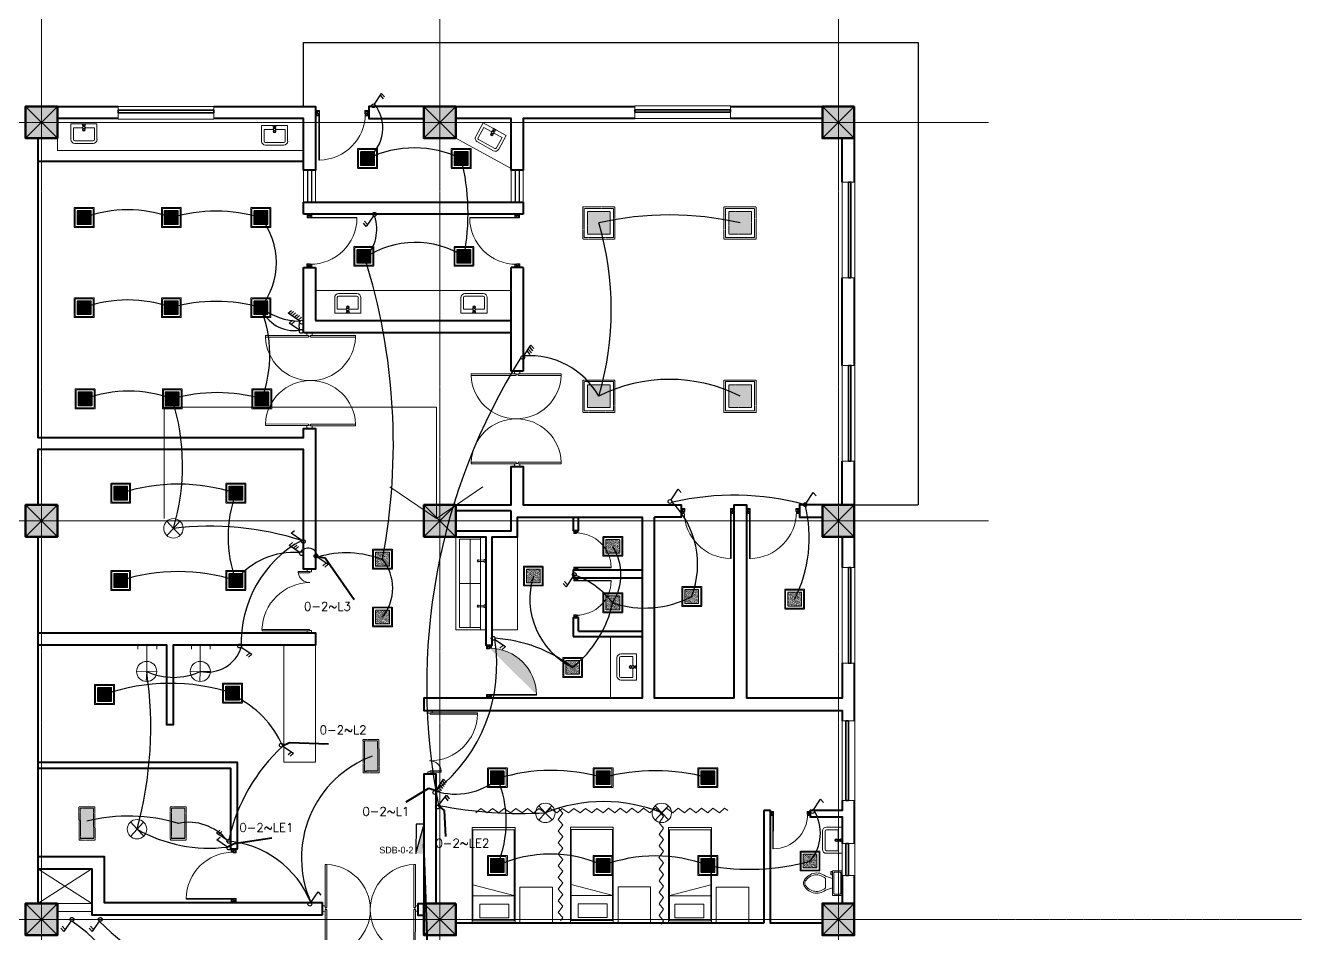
# Model space of a CAD drawing. Header units: millimetres. Extents: x 2399484 to 3337895, y 3598750 to 3969149.
# Drawn here: x 2460340 to 2484358, y 3896859 to 3913948 of the extents above; entities that cross this region are included whole.
import ezdxf

# ---------------------------------------------------------------- set-up
doc = ezdxf.new("R2010")
doc.units = ezdxf.units.MM
doc.header["$MEASUREMENT"] = 0
doc.linetypes.add('CENTER', pattern=[2, 1.25, -0.25, 0.25, -0.25])
doc.linetypes.add('DASHED', pattern=[0.75, 0.5, -0.25])
for name, color, linetype, lineweight in [('0newfurnture', 30, 'Continuous', 15), ('4 DB BOXES', 3, 'Continuous', 25), ('5 DB BOXES', 3, 'Continuous', 25), ('centreline', 52, 'CENTER', 5), ('Column-0.5', 14, 'Continuous', 50), ('conduit Light & fan City', 30, 'Continuous', 5), ('door', 41, 'Continuous', 5), ('Door Opening-0.09', 253, 'Continuous', 9), ('Furniture Hospital-0.09', 44, 'Continuous', 9), ('greenery', 82, 'Continuous', 5), ('Hatch', 9, 'Continuous', 9), ('hidden lines', 205, 'DASHED', 5), ('Sill Level', 140, 'Continuous', 20), ('stairs', 6, 'Continuous', 25), ('Switches', 173, 'Continuous', 15), ('WALL 0.2', 7, 'Continuous', 20), ('wall 0.4', 7, 'Continuous', 40), ('WINDOW', 152, 'Continuous', 30), ('Windows Plan', 152, 'Continuous', 35)]:
    doc.layers.add(name, color=color, linetype=linetype, lineweight=lineweight)
for name, color, linetype in [('1 x 4 recessed', 80, 'CENTER'), ('2 x 11 recessed', 60, 'CENTER'), ('ceilling fan', 3, 'Continuous'), ('emergencylight', 1, 'Continuous'), ('thrtywpanel', 7, 'Continuous'), ('wire powered ups', 3, 'Continuous'), ('Wires', 1, 'Continuous')]:
    doc.layers.add(name, color=color, linetype=linetype)
doc.styles.add('arial.', font='arial.ttf')
doc.styles.add('romans', font='romans.shx')
doc.styles.get("Standard").update_dxf_attribs({"font": 'arial.ttf'})
doc.linetypes.add('ZIGZAG', pattern='A,0.0001,-0.2,[131,ltypeshp.shx,S=0.2,R=0,X=-0.2,Y=0],-0.4,[131,ltypeshp.shx,S=0.2,R=180,X=0.2,Y=0],-0.2', length=0.8001)
doc.dimstyles.get("Standard").update_dxf_attribs({"dimtxt": 500, "dimasz": 100, "dimexe": 100, "dimexo": 200, "dimgap": 0.09, "dimtad": 0, "dimtoh": 1, "dimdec": 0, "dimzin": 0, "dimdsep": 46, "dimtxsty": 'Standard', "dimblk": 'DOT', "dimcen": 0, "dimclrd": 256, "dimclre": 256, "dimclrt": 256, "dimadec": 0, "dimazin": 0, "dimtfac": 1, "dimtdec": 0, "dimtofl": 0, "dimtmove": 0, "dimatfit": 3, "dimfxl": 1, "dimtolj": 1, "dimtzin": 0, "dimlwd": -1, "dimlwe": -1, "dimarcsym": 1})

# ---------------------------------------------------------------- blocks, each defined once
blk = doc.blocks.new("door 3'3")
at = {"layer": 'door'}
for p, q in [((82769.36, -31237.4), (82769.36, -31203.37)), ((82769.84, -31203.37), (82769.36, -31203.37)), ((82769.84, -31237.4), (82769.84, -31203.37))]:
    blk.add_line(p, q, dxfattribs=at)
at = {"layer": 'door', "ltscale": 80}
for points in [[(82769.84, -31239.84), (82767.36, -31239.84), (82767.36, -31239.37), (82766.88, -31239.37), (82766.88, -31236.38), (82767.36, -31236.38), (82767.36, -31235.91), (82769.36, -31235.91), (82769.36, -31237.4), (82769.84, -31237.4)], [(82802.93, -31239.84), (82805.41, -31239.84), (82805.41, -31239.37), (82805.88, -31239.37), (82805.88, -31236.38), (82805.41, -31236.38), (82805.41, -31235.91), (82803.4, -31235.91), (82803.4, -31237.4), (82802.93, -31237.4)]]:
    blk.add_lwpolyline(points, close=True, dxfattribs=at)
blk.add_arc((82769.36, -31237.4), 34.04, 0, 89.20471, dxfattribs=at)
at = {"layer": 'Hatch'}
for centre, radius, start, end in [((82767.7, -31239.85), 2.68, 36.75824, 107.53286), ((82767.27, -31240.34), 1.96, 14.76809, 101.35249), ((82768.07, -31239.12), 3.04, 64.81981, 103.53483), ((82757.2, -31236.2), 10.64, 342.68423, 1.60142), ((82764.36, -31235.92), 4.57, 311.03249, 0.21009), ((82767.3, -31236.13), 3.25, 271.0473, 321.53187), ((82805.07, -31239.85), 2.68, 72.46714, 143.24176), ((82805.47, -31236.13), 3.25, 218.46813, 268.9527), ((82804.7, -31239.12), 3.04, 76.46517, 115.18019), ((82805.49, -31240.34), 1.96, 78.64751, 165.23191), ((82808.41, -31235.92), 4.57, 179.78991, 228.96751), ((82815.57, -31236.2), 10.64, 178.39858, 197.31577)]:
    blk.add_arc(centre, radius, start, end, dxfattribs=at)
blk = doc.blocks.new('BED')
at = {"layer": 'Furniture Hospital-0.09'}
for p, q in [((-2.12, 0.475), (-2.12, -0.475)), ((-2.12, -0.475), (-2.12, 0.475)), ((-0.008, 0.475), (-2.12, 0.475)), ((-2.07, 0.475), (-2.07, -0.475)), ((-0.058, 0.455), (-2.07, 0.455)), ((-0.855, -0.455), (-0.61, 0.475)), ((-0.61, 0.475), (-0.61, -0.455)), ((-0.425, 0.336), (-0.426, -0.303)), ((-0.425, 0.336), (-0.121, 0.336)), ((-0.121, -0.303), (-0.121, 0.336)), ((-0.058, -0.475), (-0.058, 0.475)), ((-0.008, -0.475), (-0.008, 0.475)), ((-2.12, -0.475), (-0.008, -0.475)), ((-2.07, -0.455), (-0.058, -0.455)), ((-0.426, -0.303), (-0.121, -0.303))]:
    blk.add_line(p, q, dxfattribs=at)
blk = doc.blocks.new('MAIN DOOR')
at = {"layer": 'door', "ltscale": 1000}
for points in [[(2313.47, 188.53), (2347.4, 188.53), (2347.4, 187.28), (2313.47, 187.28)], [(2381.32, 188.53), (2348.88, 188.53), (2348.88, 187.28), (2381.32, 187.28)]]:
    blk.add_lwpolyline(points, close=True, dxfattribs=at)
for points in [[(2346.08, 190.6), (2346.08, 188.53)], [(2348.88, 188.12), (2347.4, 188.12), (2347.4, 188.53), (2346.08, 188.53), (2346.08, 190.6), (2350.2, 190.6)], [(2347.4, 188.12), (2348.88, 188.12), (2348.88, 188.53), (2350.2, 188.53), (2350.2, 190.6), (2346.08, 190.6)], [(2350.2, 190.6), (2350.2, 188.53)], [(2313.41, 120.66), (2347.33, 120.66), (2347.33, 121.91), (2313.41, 121.91), (2313.41, 120.66)], [(2348.82, 121.07), (2347.33, 121.07), (2347.33, 120.66), (2346.01, 120.66), (2346.01, 118.6), (2350.14, 118.6)], [(2347.33, 121.07), (2348.82, 121.07), (2348.82, 120.66), (2350.14, 120.66), (2350.14, 118.6), (2346.01, 118.6)], [(2346.01, 118.6), (2346.01, 120.66)], [(2381.26, 120.66), (2348.82, 120.66), (2348.82, 121.91), (2381.26, 121.91), (2381.26, 120.66)], [(2350.14, 118.6), (2350.14, 120.66)]]:
    blk.add_lwpolyline(points, dxfattribs=at)
at = {"layer": 'Door Opening-0.09', "ltscale": 1000}
for centre, radius, start, end in [((2347.4, 188.53), 33.94, 182.11678, 357.88255), ((2347.33, 120.66), 33.95, 2.11669, 177.88264)]:
    blk.add_arc(centre, radius, start, end, dxfattribs=at)
at = {"layer": 'WINDOW', "ltscale": 5}
blk.add_line((2350.14, 190.6), (2350.14, 190.6), dxfattribs=at)
blk = doc.blocks.new("door 5'")
at = {"layer": 'door', "ltscale": 1000}
for points in [[(2177525, 4317078), (2177525, 4317062), (2177516, 4317062), (2177516, 4317020), (2177473, 4317020), (2177474, 4317105)], [(2177525, 4317062), (2177525, 4317105), (2177474, 4317105), (2177473, 4317020)], [(2177473, 4317020), (2177516, 4317020)], [(2177474, 4317105), (2177516, 4317105)], [(2178697, 4316120), (2178697, 4317060), (2178671, 4317060), (2178671, 4316120), (2178697, 4316120)], [(2178689, 4317076), (2178689, 4317060), (2178697, 4317060), (2178697, 4317018), (2178740, 4317018), (2178740, 4317104)], [(2178689, 4317060), (2178689, 4317104), (2178740, 4317104), (2178740, 4317018)], [(2178740, 4317018), (2178697, 4317018)]]:
    blk.add_lwpolyline(points, dxfattribs=at)
blk.add_lwpolyline([(2177516, 4316839), (2177516, 4317062), (2177543, 4317062), (2177543, 4316839)], close=True, dxfattribs=at)
at = {"layer": 'Door Opening-0.09', "ltscale": 1000}
for centre, radius, start, end in [((2177516, 4317062), 224, 276.6944, 2.344), ((2178697, 4317076), 957, 180.3416, 268.4244)]:
    blk.add_arc(centre, radius, start, end, dxfattribs=at)
at = {"layer": 'WINDOW', "ltscale": 5}
blk.add_line((2177474, 4317104), (2177474, 4317104), dxfattribs=at)
blk = doc.blocks.new('scrub sink')
at = {"layer": 'Furniture Hospital-0.09'}
for p, q in [((0, -611), (0, 0)), ((0, 0), (1900, 0)), ((0, -611), (0, 0)), ((1900, -611), (1900, 0)), ((1900, 0), (1900, -611)), ((0, -110), (1900, -110)), ((50, -536), (50, -110)), ((950, -536), (950, -110)), ((1850, -536), (1850, -110)), ((1850, -536), (1850, -110)), ((50, -320), (1850, -320)), ((1900, -611), (0, -611)), ((1850, -536), (50, -536))]:
    blk.add_line(p, q, dxfattribs=at)
for points in [[(452, 0), (527, 0), (527, -5), (452, -5)], [(464, -5), (514, -5), (514, -30), (464, -30)], [(1376, 0), (1451, 0), (1451, -5), (1376, -5)], [(1389, -5), (1439, -5), (1439, -30), (1389, -30)]]:
    blk.add_lwpolyline(points, close=True, dxfattribs=at)
for points in [[(473, -30), (477, -158, 0.199366), (502, -158), (506, -30)], [(1397, -30), (1401, -158, 0.199366), (1426, -158), (1430, -30)]]:
    blk.add_lwpolyline(points, format="xyb", dxfattribs=at)
for centre, radius, start, end in [((489, -153), 20, 130.9481, 49.0519), ((489, -153), 15, 149.1321, 30.8679), ((1414, -153), 20, 130.9481, 49.0519), ((1414, -153), 15, 149.1321, 30.8679)]:
    blk.add_arc(centre, radius, start, end, dxfattribs=at)
blk = doc.blocks.new('d1')
at = {"layer": 'door'}
for p, q in [((2442.75, 10745.72), (2408.32, 10745.72)), ((2442.75, 10746.15), (2408.33, 10746.15)), ((2408.33, 10746.15), (2408.33, 10745.72))]:
    blk.add_line(p, q, dxfattribs=at)
at = {"layer": 'door', "ltscale": 80}
for points in [[(2445, 10779.7), (2445, 10781.99), (2444.56, 10781.99), (2444.56, 10782.43), (2441.8, 10782.43), (2441.8, 10781.99), (2441.36, 10781.99), (2441.36, 10780.14), (2442.75, 10780.14), (2442.75, 10779.7)], [(2445, 10746.15), (2445, 10743.87), (2444.56, 10743.87), (2444.56, 10743.43), (2441.8, 10743.43), (2441.8, 10743.87), (2441.36, 10743.87), (2441.36, 10745.72), (2442.75, 10745.72), (2442.75, 10746.15)]]:
    blk.add_lwpolyline(points, close=True, dxfattribs=at)
at = {"layer": 'Door Opening-0.09', "ltscale": 80}
blk.add_arc((2442.75, 10745.72), 34.42, 90, 179.27403, dxfattribs=at)
at = {"layer": 'hidden lines'}
for centre, radius, start, end in [((2441.64, 10791.37), 9.82, 268.39858, 287.31577), ((2441.38, 10784.76), 4.22, 269.78991, 318.96751), ((2444.33, 10781.34), 2.81, 166.46517, 205.18019), ((2445.01, 10781.68), 2.48, 162.46714, 233.24176), ((2441.57, 10782.05), 3, 308.46813, 358.9527), ((2445.46, 10782.07), 1.81, 168.64751, 255.23191), ((2441.64, 10734.49), 9.82, 72.68423, 91.60142), ((2441.38, 10741.1), 4.22, 41.03249, 90.21009), ((2444.33, 10744.52), 2.81, 154.81981, 193.53483), ((2445.01, 10744.18), 2.48, 126.75824, 197.53286), ((2441.57, 10743.81), 3, 1.0473, 51.53187), ((2445.46, 10743.79), 1.81, 104.76809, 191.35249)]:
    blk.add_arc(centre, radius, start, end, dxfattribs=at)
blk = doc.blocks.new('Toilet - top')
at = {"layer": 'Furniture Hospital-0.09'}
for p, q in [((-10, -8.5), (-8, -8.5)), ((-10, -9.5), (-10, -8.5)), ((-7, -9.5), (-10, -9.5)), ((-8, -8.5), (-8, -8)), ((-7, -8), (-7, -9.5)), ((-4, -8), (-6, -14)), ((4, -8), (6, -14)), ((9.5, -6), (9.5, -2)), ((4, -14), (-4, -14))]:
    blk.add_line(p, q, dxfattribs=at)
blk.add_lwpolyline([(10.5, -8), (10.5, 0), (-10.5, 0), (-10.5, -8)], close=True, dxfattribs=at)
for points in [[(-9.5, -2), (-9.5, -6)], [(8.5, -1), (-8.5, -1)], [(-8.5, -7), (8.5, -7)]]:
    blk.add_lwpolyline(points, dxfattribs=at)
for centre, radius, start, end in [((-8.6, -1.9), 0.884, 81.8699, 188.1301), ((-8.6, -6.1), 0.884, 171.8699, 278.1301), ((8.6, -1.9), 0.884, 351.8699, 98.1301), ((8.6, -6.1), 0.884, 261.8699, 8.1301), ((3.5, -21.6), 12.2, 141.4691, 247.9714), ((4.2, -21.8), 11.3, 136.3677, 238.9468), ((-3.5, -21.6), 12.2, 292.0284, 38.5307), ((-4.2, -21.8), 11.3, 301.053, 43.6321), ((0, -27.9), 4, 245.7318, 294.2682), ((0, -29), 4, 254.8605, 285.1395)]:
    blk.add_arc(centre, radius, start, end, dxfattribs=at)
blk = doc.blocks.new('TAP')
at = {"layer": 'Furniture Hospital-0.09', "linetype": 'Continuous'}
for p, q in [((0, 38), (0, -38)), ((5, 38), (0, 38)), ((5, 38), (5, -38)), ((30, 25), (5, 25)), ((30, 0), (5, 0)), ((30, 25), (30, -25)), ((56, 16), (30, 16)), ((51, 7), (48, 8)), ((59, 19), (57, 22)), ((73, 24), (73, 27)), ((88, 20), (89, 22)), ((97, 15), (125, 12)), ((97, 8), (100, 9)), ((5, -38), (0, -38)), ((30, -25), (5, -25)), ((56, -16), (30, -16)), ((51, -8), (48, -9)), ((60, -20), (58, -22)), ((74, -24), (74, -27)), ((88, -19), (90, -22)), ((97, -7), (100, -8)), ((97, -15), (125, -12))]:
    blk.add_line(p, q, dxfattribs=at)
for radius in [21.2, 19.7]:
    blk.add_circle((74, 0), radius, dxfattribs=at)
for centre, radius, start, end in [((74, 0), 27.2, 163.0512, 199.0512), ((74, 0), 24.2, 127.0512, 163.0512), ((74, 0), 27.2, 91.0512, 127.0512), ((74, 0), 24.2, 55.0512, 91.0512), ((74, 0), 27.2, 19.0512, 55.0512), ((74, 0), 24.2, 343.0512, 19.0512), ((95, 0), 32.6, 337.45, 22.55), ((74, 0), 24.2, 199.0512, 235.0512), ((74, 0), 27.2, 235.0512, 271.0512), ((74, 0), 24.2, 271.0512, 307.0512), ((74, 0), 27.2, 307.0512, 343.0512)]:
    blk.add_arc(centre, radius, start, end, dxfattribs=at)
blk = doc.blocks.new('A$C2C054FB4')
at = {"layer": 'Furniture Hospital-0.09'}
for p, q in [((-300, 256), (0, 256)), ((0, 256), (0, -244)), ((-375, -169), (-375, 181)), ((-325, -169), (-325, 181)), ((-300, 206), (-75, 206)), ((-75, 206), (-75, 30)), ((-75, -194), (-300, -194)), ((0, -244), (-300, -244)), ((-75, -18), (-75, -194))]:
    blk.add_line(p, q, dxfattribs=at)
at = {"layer": 'Furniture Hospital-0.09', "ltscale": 30}
blk.add_circle((-115, 6), 26, dxfattribs=at)
at = {"layer": 'Furniture Hospital-0.09'}
for centre, radius, start, end in [((-300, 181), 75, 90, 180), ((-300, 181), 25, 90, 180), ((-300, -169), 75, 180, 270), ((-300, -169), 25, 180, 270)]:
    blk.add_arc(centre, radius, start, end, dxfattribs=at)
at = {"layer": 'Furniture Hospital-0.09', "rotation": 180}
blk.add_blockref('TAP', (0, 6), dxfattribs=at)
blk = doc.blocks.new('2ft column')
at = {"layer": 'Hatch', "ltscale": 5}
h = blk.add_hatch(color=256, dxfattribs=at)
h.dxf.hatch_style = 1
h.paths.add_polyline_path([(2207385, 4176559), (2207985, 4176559), (2207985, 4175959), (2207385, 4175959)])
at = {"layer": 'Column-0.5', "ltscale": 5}
blk.add_lwpolyline([(2207385, 4176559), (2207985, 4176559), (2207985, 4175959), (2207385, 4175959)], close=True, dxfattribs=at)
at = {"layer": 'Defpoints', "ltscale": 5}
for points in [[(2207985, 4176559), (2207385, 4175959)], [(2207985, 4175959), (2207385, 4176559)]]:
    blk.add_lwpolyline(points, dxfattribs=at)
blk = doc.blocks.new('main grid')
at = {"layer": 'centreline', "ltscale": 5}
for p, q in [((2542161, 4018930), (2542161, 3976624)), ((2549661, 4018930), (2549661, 3976624)), ((2557161, 4018930), (2557161, 3976624)), ((2559988, 4011172), (2515645, 4011172)), ((2559988, 4003672), (2515645, 4003672)), ((2559388, 3996172), (2515045, 3996172)), ((2559988, 3996172), (2515645, 3996172))]:
    blk.add_line(p, q, dxfattribs=at)
at = {"layer": 'Hatch', "xscale": -1}
for p in [(4749846, -165087), (4757346, -165087), (4764846, -165087), (4749846, -172587), (4757346, -172587), (4764846, -172587), (4749846, -180087), (4757346, -180087), (4764846, -180087)]:
    blk.add_blockref('2ft column', p, dxfattribs=at)
blk = doc.blocks.new('bazin')
at = {"layer": '0newfurnture', "ltscale": 5}
for p, q in [((2434577, 4011590), (2435069, 4011590)), ((2434577, 4011295), (2434577, 4011590)), ((2434626, 4011295), (2434626, 4011516)), ((2434626, 4011516), (2434799, 4011516)), ((2434847, 4011516), (2435020, 4011516)), ((2435020, 4011516), (2435020, 4011295)), ((2435069, 4011590), (2435069, 4011295)), ((2434996, 4011270), (2434651, 4011270)), ((2434996, 4011221), (2434651, 4011221))]:
    blk.add_line(p, q, dxfattribs=at)
blk.add_circle((2434823, 4011477), 25.6, dxfattribs=at)
for centre, radius, start, end in [((2434651, 4011295), 73.8, 180, 270), ((2434651, 4011295), 24.6, 180, 270), ((2434996, 4011295), 73.8, 270, 0), ((2434996, 4011295), 24.6, 270, 0)]:
    blk.add_arc(centre, radius, start, end, dxfattribs=at)
at = {"layer": '0newfurnture', "ltscale": 5, "xscale": 0.9842520018725999, "yscale": 0.9842520018725999, "zscale": 0.9842520018725999, "rotation": 270}
blk.add_blockref('TAP', (2434823, 4011590), dxfattribs=at)
blk = doc.blocks.new('v18')
at = {"layer": 'Sill Level'}
blk.add_lwpolyline([(2462914, 3850453), (2464714, 3850453), (2464714, 3850693), (2462914, 3850693)], close=True, dxfattribs=at)
at = {"layer": 'Windows Plan'}
blk.add_lwpolyline([(2464714, 3850573), (2462914, 3850573), (2462914, 3850620), (2464714, 3850620)], close=True, dxfattribs=at)
blk = doc.blocks.new('w2')
at = {"layer": 'Sill Level'}
blk.add_lwpolyline([(2444138, 3818930), (2445638, 3818930), (2445638, 3818690), (2444138, 3818690)], close=True, dxfattribs=at)
at = {"layer": 'Windows Plan'}
blk.add_lwpolyline([(2445638, 3818810), (2444138, 3818810), (2444138, 3818762), (2445638, 3818762)], close=True, dxfattribs=at)
blk = doc.blocks.new('v2')
at = {"layer": 'Sill Level'}
blk.add_lwpolyline([(2448277, 3818910), (2448877, 3818910), (2448877, 3818670), (2448277, 3818670)], close=True, dxfattribs=at)
at = {"layer": 'Windows Plan'}
blk.add_lwpolyline([(2448877, 3818790), (2448277, 3818790), (2448277, 3818743), (2448877, 3818743)], close=True, dxfattribs=at)
blk = doc.blocks.new('IP1')
at = {"layer": 'WALL 0.2', "ltscale": 5}
for points in [[(2535111, 3946693), (2535111, 3948793), (2539161, 3948793)], [(2539161, 3948793), (2540236, 3948793), (2540236, 3946693)], [(2539361, 3947293), (2540236, 3946693), (2541111, 3947293)]]:
    blk.add_lwpolyline(points, dxfattribs=at)
blk = doc.blocks.new('1by1 15w')
at = {"layer": '2 x 11 recessed', "lineweight": 0, "true_color": 0xffffff}
h = blk.add_hatch(dxfattribs=at)
h.set_pattern_fill('DOTS', scale=7.6)
h.set_pattern_definition([(0, (-24150.00014, -28906.40267), (0.2375, 0.475), [0, -0.475])])
h.paths.add_polyline_path([(111699, 133932), (111912, 133932), (111912, 133720), (111699, 133720)])
at = {"layer": '2 x 11 recessed', "lineweight": 0}
for points in [[(111654, 133978), (111958, 133978), (111958, 133674), (111654, 133674)], [(111669, 133963), (111942, 133963), (111942, 133689), (111669, 133689)], [(111699, 133932), (111912, 133932), (111912, 133720), (111699, 133720)]]:
    blk.add_lwpolyline(points, close=True, dxfattribs=at)
blk = doc.blocks.new('2 ft panel')
at = {"layer": '1 x 4 recessed', "lineweight": 0}
h = blk.add_hatch(dxfattribs=at)
h.set_pattern_fill('AR-SAND', color=256, scale=6.25)
h.set_pattern_definition([(37.5, (-417982.219, 97562.351), (-0.39370849, 12.04264856), [0, -9.5, 0, -10.625, 0, -10.15625]), (7.5, (-417982.219, 97562.351), (11.0611044, 17.6384129), [0, -5.125, 0, -8.5625, 0, -3.28125]), (327.5, (-417989.906, 97562.351), (19.46338664, 0.03536908), [0, -3.125, 0, -11.25, 0, -14.6875]), (317.5, (-417989.906, 97562.351), (18.7882913, 5.4854723), [0, -1.5625, 0, -7.375, 0, -8.4375])])
h.paths.add_polyline_path([(287, -125), (287, 125), (-288, 125), (-288, -125)])
at = {"layer": '1 x 4 recessed'}
blk.add_line((287, 125), (287, -125), dxfattribs=at)
at = {"layer": '1 x 4 recessed', "lineweight": 0}
for points in [[(316, -150), (-313, -150), (-313, 150), (316, 150)], [(287, -125), (-288, -125), (-288, 125), (287, 125)], [(316, 150), (316, -150)]]:
    blk.add_lwpolyline(points, dxfattribs=at)
blk = doc.blocks.new('1by1 6w')
at = {"layer": '2 x 11 recessed', "lineweight": 0}
h = blk.add_hatch(dxfattribs=at)
h.set_pattern_fill('AR-SAND', color=256, scale=7.6)
h.set_pattern_definition([(37.5, (-507751.777, 116886.896), (-0.47874952, 14.64386064), [0, -11.552, 0, -12.92, 0, -12.35]), (7.5, (-507751.777, 116886.896), (13.45030296, 21.4483101), [0, -6.232, 0, -10.412, 0, -3.99]), (327.5, (-507761.125, 116886.896), (23.66747815, 0.0430088), [0, -3.8, 0, -13.68, 0, -17.86]), (317.5, (-507761.125, 116886.896), (22.8465622, 6.6703343), [0, -1.9, 0, -8.968, 0, -10.26])])
h.paths.add_polyline_path([(-106, 106), (106, 106), (106, -106), (-106, -106)])
for points in [[(-152, 152), (152, 152), (152, -152), (-152, -152)], [(-137, 137), (137, 137), (137, -137), (-137, -137)], [(-106, 106), (106, 106), (106, -106), (-106, -106)]]:
    blk.add_lwpolyline(points, close=True, dxfattribs=at)
blk = doc.blocks.new('36W LED PANEL')
at = {"layer": '2 x 11 recessed', "lineweight": 0, "true_color": 0xffffff, "transparency": 33554664}
h = blk.add_hatch(dxfattribs=at)
h.set_pattern_fill('DOTS', scale=15.2)
h.paths.add_polyline_path([(-213, 213), (213, 213), (213, -213), (-213, -213)])
at = {"layer": '2 x 11 recessed', "lineweight": 0}
for points in [[(-304, 304), (304, 304), (304, -304), (-304, -304)], [(-274, 274), (274, 274), (274, -274), (-274, -274)], [(-213, 213), (213, 213), (213, -213), (-213, -213)]]:
    blk.add_lwpolyline(points, close=True, dxfattribs=at)
blk = doc.blocks.new('6gang switch')
at = {"layer": 'Switches', "lineweight": 30}
for p, q in [((1.74, 2.08), (6.46, 9.17)), ((5.7, 7.92), (7.46, 5.92)), ((6.46, 9.17), (8.21, 7.17)), ((2.44, 3.16), (4.2, 1.16)), ((3.32, 4.29), (5.08, 2.28)), ((4.07, 5.54), (5.83, 3.54)), ((4.95, 6.67), (6.71, 4.66))]:
    blk.add_line(p, q, dxfattribs=at)
blk.add_circle((1.13, 1.13), 1.13, dxfattribs=at)
blk = doc.blocks.new('2 WAY')
at = {"layer": 'Switches', "lineweight": 30}
for p, q in [((1.76, 2.13), (6.02, 8.52)), ((6.02, 8.52), (7.78, 6.51)), ((5.27, 7.27), (7.02, 5.26))]:
    blk.add_line(p, q, dxfattribs=at)
blk.add_circle((1.13, 1.13), 1.13, dxfattribs=at)
blk = doc.blocks.new('4 WAY')
at = {"layer": 'Switches', "lineweight": 30}
for p, q in [((1.76, 2.13), (6.02, 8.52)), ((6.02, 8.52), (7.78, 6.51)), ((3.64, 4.89), (5.39, 2.88)), ((4.51, 6.01), (6.27, 4.01)), ((5.27, 7.27), (7.02, 5.26))]:
    blk.add_line(p, q, dxfattribs=at)
blk.add_circle((1.13, 1.13), 1.13, dxfattribs=at)
blk = doc.blocks.new('1 WAY')
at = {"layer": 'Switches', "lineweight": 30}
for p, q in [((1.76, 2.13), (6.02, 8.52)), ((6.02, 8.52), (7.78, 6.51))]:
    blk.add_line(p, q, dxfattribs=at)
blk.add_circle((1.13, 1.13), 1.13, dxfattribs=at)
blk = doc.blocks.new('emergency')
at = {"layer": 'conduit Light & fan City'}
for p, q in [((0, 0), (-124, -135)), ((-122, 136), (0, 0)), ((124, 135), (0, 0)), ((0, 0), (129, -129))]:
    blk.add_line(p, q, dxfattribs=at)
blk.add_circle((0, 0), 183, dxfattribs=at)
blk = doc.blocks.new('wallemergency')
at = {"layer": 'conduit Light & fan City'}
for p, q in [((129, -130), (129, -607)), ((-53, -606), (-53, -537)), ((-53, -606), (289, -607)), ((289, -607), (289, -537))]:
    blk.add_line(p, q, dxfattribs=at)
at = {"layer": 'conduit Light & fan City', "rotation": 314.9259662042996}
blk.add_blockref('emergency', (129, -130), dxfattribs=at)
blk = doc.blocks.new('FDB')
at = {"layer": '4 DB BOXES'}
blk.add_hatch(color=256, dxfattribs=at).paths.add_polyline_path([(-65075.48, -197982.42), (-65075.48, -197977), (-65095.76, -197982.42)])
for p, q in [((-65095.76, -197982.42), (-65095.76, -197977)), ((-65095.76, -197977), (-65075.48, -197977)), ((-65075.48, -197977), (-65095.76, -197982.42)), ((-65075.48, -197982.42), (-65095.76, -197982.42))]:
    blk.add_line(p, q, dxfattribs=at)
blk = doc.blocks.new('_Dot')
at = {"color": 0, "linetype": 'ByBlock', "lineweight": -2}
blk.add_line((-0.5, 0), (-1, 0), dxfattribs=at)
at = {"color": 0, "linetype": 'ByBlock', "lineweight": -3, "const_width": 0.5}
blk.add_lwpolyline([(-0.25, 0, 1), (0.25, 0, 1)], format="xyb", close=True, dxfattribs=at)

msp = doc.modelspace()

# ---------------------------------------------------------------- hatches: boundary and pattern name
at = {"layer": 'greenery', "ltscale": 5}
h = msp.add_hatch(color=256, dxfattribs=at)
h.dxf.hatch_style = 1
h.paths.add_polyline_path([(2469017.4, 3902215.3), (2469017.3, 3902274), (2469028.5, 3902274), (2469028.5, 3902285.2), (2469099.3, 3902285.2), (2469099.3, 3902274.1), (2469110.5, 3902274.1), (2469110.5, 3902226.5), (2469075.1, 3902226.5), (2469075.1, 3902215.3)])
edge = h.paths.add_edge_path(flags=16)
edge.add_arc((2469103.3, 3902514.5), 251.9, 252.71757, 271.63475)
edge = h.paths.add_edge_path(flags=16)
edge.add_arc((2469110, 3902345.1), 108.1, 221.06583, 270.24342)
edge = h.paths.add_edge_path()
edge.add_arc((2469105.3, 3902275.5), 76.8, 181.08064, 231.56521)
edge = h.paths.add_edge_path(flags=16)
edge.add_arc((2469005.6, 3902276), 46.3, 284.80143, 371.38583)
edge = h.paths.add_edge_path()
edge.add_arc((2469017.1, 3902266), 63.5, 306.79158, 377.5662)
edge = h.paths.add_edge_path(flags=16)
edge.add_arc((2469034.5, 3902257.2), 72, 334.85314, 373.56817)
h.paths.add_polyline_path([(2469017.9, 3901355.1), (2469017.9, 3901296.4), (2469029.1, 3901296.4), (2469029.1, 3901285.2), (2469099.9, 3901285.2), (2469099.9, 3901296.4), (2469111.1, 3901296.4), (2469111.1, 3901344), (2469075.6, 3901343.9), (2469075.6, 3901355.1)])
edge = h.paths.add_edge_path(flags=17)
edge.add_arc((2469104.2, 3901056), 251.9, 88.43192, 107.3491)
edge = h.paths.add_edge_path(flags=16)
edge.add_arc((2469110.7, 3901225.5), 108.1, 89.82325, 139.00084)
edge = h.paths.add_edge_path()
edge.add_arc((2469105.9, 3901295), 76.8, 128.50146, 178.98603)
edge = h.paths.add_edge_path(flags=16)
edge.add_arc((2469006.2, 3901294.4), 46.3, 348.68084, 435.26524)
edge = h.paths.add_edge_path()
edge.add_arc((2469017.7, 3901304.4), 63.5, 342.50047, 413.27509)
edge = h.paths.add_edge_path(flags=17)
edge.add_arc((2469035, 3901313.2), 72, 346.4985, 385.21353)
edge = h.paths.add_edge_path()
edge.add_line((2469075.6, 3901355.1), (2469958.2, 3901355.6))
edge = h.paths.add_edge_path()
edge.add_line((2469075.6, 3901343.9), (2469958.2, 3901344.5))
edge = h.paths.add_edge_path()
edge.add_line((2469958.2, 3901355.6), (2469958.2, 3901344.5))
edge = h.paths.add_edge_path()
edge.add_arc((2469075.6, 3901343.9), 882.6, 0.75931, 90.03334)

# ---------------------------------------------------------------- linework, layer by layer
at = {"layer": '0newfurnture', "ltscale": 5}
msp.add_line((2468440.3, 3911825.2), (2469480.3, 3911258.2), dxfattribs=at)
msp.add_lwpolyline([(2463882.3, 3912195.2), (2465570.3, 3912195.2), (2465570.3, 3911595.2), (2460940.3, 3911595.2), (2460940.3, 3912195.2), (2462082.3, 3912195.2)], dxfattribs=at)
msp.add_lwpolyline([(2465800.3, 3908395.2), (2469480.3, 3908395.2), (2469480.3, 3908959.4), (2465800.3, 3908959.4)], close=True, dxfattribs=at)
at = {"layer": 'centreline', "ltscale": 5}
for p, q in [((2468140.3, 3919883.3), (2468140.3, 3871943.3)), ((2475640.3, 3919883.3), (2475640.3, 3911825.2)), ((2484358.3, 3897125.2), (2441838.8, 3897125.2))]:
    msp.add_line(p, q, dxfattribs=at)
at = {"layer": 'Furniture Hospital-0.09', "ltscale": 30}
msp.add_lwpolyline([(2468440.3, 3904325.2), (2468916.7, 3904325.2)], dxfattribs=at)
for points in [[(2469123.9, 3902571.8), (2469600.3, 3902571.8), (2469600.3, 3904325.2), (2469123.9, 3904325.2)], [(2471350.3, 3902451.8), (2471950.3, 3902451.8), (2471950.3, 3901285.2), (2471350.3, 3901285.2)], [(2465800.3, 3902285.2), (2465200.3, 3902285.2), (2465200.3, 3900085.2), (2465800.3, 3900085.2)]]:
    msp.add_lwpolyline(points, close=True, dxfattribs=at)
at = {"layer": 'Furniture Hospital-0.09'}
for points in [[(2470256.9, 3897055.2), (2469643.5, 3897055.2), (2469643.5, 3897728.5), (2470256.9, 3897728.5)], [(2472106.9, 3897062.3), (2471493.5, 3897062.3), (2471493.5, 3897735.7), (2472106.9, 3897735.7)], [(2473956.9, 3897055.2), (2473343.5, 3897055.2), (2473343.5, 3897728.5), (2473956.9, 3897728.5)]]:
    msp.add_lwpolyline(points, close=True, dxfattribs=at)
at = {"layer": 'Hatch', "ltscale": 5}
for points in [[(2461590.3, 3898075.2), (2460570.3, 3897425.2)], [(2460570.3, 3898075.2), (2461590.3, 3897425.2)]]:
    msp.add_lwpolyline(points, dxfattribs=at)
at = {"layer": 'stairs', "ltscale": 5}
msp.add_line((2475940.3, 3904925.2), (2477140.3, 3904925.2), dxfattribs=at)
msp.add_lwpolyline([(2465570.9, 3912425.2), (2465570.9, 3913625.2), (2477140.3, 3913625.2), (2477140.3, 3904925.2)], dxfattribs=at)
at = {"layer": 'WALL 0.2', "ltscale": 5}
for points in [[(2465570.3, 3911225.2), (2465570.3, 3910625.2)], [(2465800.3, 3911225.2), (2465800.3, 3910625.2)], [(2469480.3, 3911225.2), (2469480.3, 3910625.2)], [(2469710.3, 3911225.2), (2469710.3, 3910625.2)], [(2460940.3, 3897425.2), (2461590.3, 3897425.2)], [(2460940.3, 3897275.2), (2461590.3, 3897275.2)]]:
    msp.add_lwpolyline(points, dxfattribs=at)
at = {"layer": 'wall 0.4', "ltscale": 5}
for p, q in [((2460570.3, 3911397.5), (2465570.3, 3911397.5)), ((2465570.3, 3910395.2), (2465570.3, 3910625.2)), ((2465570.3, 3910625.2), (2469710.3, 3910625.2)), ((2469710.3, 3910625.2), (2469710.3, 3910395.2)), ((2469710.3, 3910395.2), (2465570.3, 3910395.2)), ((2465570.3, 3908165.2), (2465570.3, 3909395.2)), ((2465570.3, 3909395.2), (2465800.3, 3909395.2)), ((2465800.3, 3909395.2), (2465800.3, 3908395.2)), ((2469480.3, 3908395.2), (2469480.3, 3909395.2)), ((2469710.3, 3909395.2), (2469480.3, 3909395.2)), ((2469710.3, 3909395.2), (2469710.3, 3907445.2)), ((2465800.3, 3908395.2), (2469480.3, 3908395.2)), ((2469480.3, 3907445.2), (2469480.3, 3908395.2)), ((2469480.3, 3908165.2), (2465570.3, 3908165.2)), ((2469710.3, 3907445.2), (2469480.3, 3907445.2)), ((2470650.3, 3902451.8), (2471950.3, 3902451.8)), ((2470750.3, 3902551.8), (2471950.3, 3902551.8)), ((2474240.3, 3899175.2), (2474240.3, 3897055.2)), ((2462538.4, 3897442.9), (2464202.6, 3897442.9)), ((2465930.4, 3897212.9), (2465930.4, 3897442.9))]:
    msp.add_line(p, q, dxfattribs=at)
for points in [[(2460940.3, 3912425.2), (2462082.3, 3912425.2)], [(2463882.3, 3912425.2), (2465800.3, 3912425.2), (2465800.3, 3911225.2), (2465570.3, 3911225.2), (2465570.3, 3912195.2), (2463882.3, 3912195.2)], [(2467840.3, 3912425.2), (2466800.3, 3912425.2), (2466800.3, 3912195.2), (2467840.3, 3912195.2)], [(2468440.3, 3912425.2), (2471810.3, 3912425.2)], [(2473610.3, 3912425.2), (2475340.3, 3912425.2)], [(2462082.3, 3912195.2), (2460940.3, 3912195.2)], [(2471810.3, 3912195.2), (2469710.3, 3912195.2), (2469710.3, 3911225.2), (2469480.3, 3911225.2), (2469480.3, 3912195.2), (2468440.3, 3912195.2)], [(2475340.3, 3912195.2), (2473610.3, 3912195.2)], [(2460570.3, 3911825.2), (2460570.3, 3906195.2), (2465570.3, 3906195.2), (2465570.3, 3906365.2), (2465800.3, 3906365.2), (2465800.3, 3903715.2), (2465570.3, 3903715.2), (2465570.3, 3905965.2), (2460570.3, 3905965.2), (2460570.3, 3904925.2)], [(2475710.3, 3911000.2), (2475710.3, 3911825.2)], [(2475940.3, 3911825.2), (2475940.3, 3911000.2)], [(2475710.3, 3907550.2), (2475710.3, 3909200.2)], [(2475940.3, 3909200.2), (2475940.3, 3907550.2)], [(2468440.3, 3904925.2), (2469480.3, 3904925.2), (2469480.3, 3905645.2), (2469710.3, 3905645.2), (2469710.3, 3904925.2), (2472680.3, 3904924.6), (2472680.3, 3904694.6), (2472180.3, 3904694.7)], [(2475710.3, 3904925.2), (2475710.3, 3905750.2)], [(2475940.3, 3905750.2), (2475940.3, 3904925.2)], [(2473680.3, 3901285.2), (2473680.3, 3904925.2), (2473910.3, 3904925.2), (2473910.3, 3901285.2)], [(2475340.3, 3904925.2), (2474910.3, 3904925.2), (2474910.3, 3904695.2), (2475340.3, 3904695.2)], [(2468440.3, 3904325.2), (2469003.9, 3904325.2), (2469003.9, 3902285.2), (2469123.9, 3902285.2), (2469123.9, 3904325.2), (2469600.3, 3904325.2), (2469600.3, 3904695.2), (2471950.3, 3904694.7), (2471950.3, 3901285.2), (2467840.3, 3901285.2), (2467840.3, 3901055.2), (2475710.3, 3901055.2), (2475710.3, 3900860.5)], [(2470650.3, 3904694.7), (2470650.3, 3904444.9), (2470750.3, 3904444.9), (2470750.3, 3904694.9)], [(2473680.3, 3901285.2), (2472180.3, 3901285.2), (2472180.3, 3904694.7)], [(2460570.3, 3904325.2), (2460570.3, 3897425.2)], [(2475710.3, 3904325.2), (2475710.3, 3903746.1)], [(2475940.3, 3904325.2), (2475940.3, 3903746.1)], [(2471950.3, 3903694.9), (2470650.3, 3903694.9), (2470650.3, 3903551.8), (2471950.3, 3903551.8)], [(2470750.3, 3902551.8), (2470750.3, 3902801.8), (2470650.3, 3902801.8), (2470650.3, 3902451.8)], [(2460570.3, 3902515.2), (2465800.3, 3902515.2), (2465800.3, 3902285.2), (2463122.6, 3902285.2), (2463122.6, 3900785.2), (2463002.6, 3900785.2), (2463002.6, 3902285.2), (2460570.3, 3902285.2)], [(2475710.3, 3901946.1), (2475710.3, 3901285.2), (2473910.3, 3901285.2)], [(2475940.3, 3901946.1), (2475940.3, 3900860.5)], [(2460570.3, 3900085.2), (2464322.6, 3900085.2), (2464322.6, 3898446.7), (2464202.6, 3898446.7)], [(2464202.6, 3898446.7), (2464202.6, 3899965.2), (2460570.3, 3899965.2)], [(2468070.3, 3897425.2), (2468070.3, 3899855.2), (2467840.3, 3899855.2), (2467840.3, 3897425.2)], [(2475710.3, 3899360.5), (2475710.3, 3899175.2), (2475110.3, 3899175.2), (2475110.3, 3899055.2), (2475710.3, 3899055.2), (2475710.3, 3898552.7)], [(2475940.3, 3899360.5), (2475940.3, 3898552.7)], [(2474360.3, 3899175.2), (2474240.3, 3899175.2)], [(2475340.3, 3897055.2), (2474360.3, 3897055.2), (2474360.3, 3899175.2)], [(2473240.3, 3892425.2), (2467900.1, 3892263.4), (2467900.1, 3896825.2), (2467840.3, 3898546.5)], [(2460570.3, 3898305.2), (2461820.3, 3898305.2), (2461820.3, 3897442.9), (2465930.4, 3897442.9)], [(2460570.3, 3898075.2), (2461590.3, 3898075.2), (2461590.3, 3897212.9), (2465930.4, 3897212.9)], [(2475710.3, 3897952.7), (2475710.3, 3897425.2)], [(2475940.3, 3897952.7), (2475940.3, 3897425.2)], [(2467840.3, 3897195.2), (2467730.3, 3897195.2), (2467730.3, 3897425.2), (2467840.3, 3897425.2)], [(2474240.3, 3897055.2), (2468440.3, 3897055.2)]]:
    msp.add_lwpolyline(points, dxfattribs=at)
msp.add_lwpolyline([(2469480.3, 3904815.2), (2468440.3, 3904815.2), (2468440.3, 3904435.2), (2469480.3, 3904435.2)], close=True, dxfattribs=at)
at = {"layer": 'WINDOW', "ltscale": 5}
for points in [[(2465645.3, 3911225.2), (2465645.3, 3910625.2)], [(2465725.3, 3911225.2), (2465725.3, 3910625.2)], [(2469555.3, 3911225.2), (2469555.3, 3910625.2)], [(2469635.3, 3911225.2), (2469635.3, 3910625.2)]]:
    msp.add_lwpolyline(points, dxfattribs=at)
at = {"layer": 'WINDOW', "linetype": 'ZIGZAG', "lineweight": 20, "ltscale": 0.5}
for points in [[(2468814.1, 3899128.8), (2468912.7, 3899211.7), (2469032.5, 3899128.8), (2469131.1, 3899211.7), (2469250.9, 3899128.8), (2469349.5, 3899211.7), (2469469.3, 3899128.8), (2469567.9, 3899211.7), (2469687.7, 3899128.8), (2469788.8, 3899213.9), (2469903.6, 3899126.7), (2470004.6, 3899211.7), (2470124.4, 3899128.8), (2470223, 3899211.7), (2470342.8, 3899128.8), (2470441.4, 3899211.7), (2470561.2, 3899128.8), (2470659.8, 3899211.7), (2470779.6, 3899128.8), (2470878.2, 3899211.7), (2470998, 3899128.8), (2471096.6, 3899211.7), (2471213.7, 3899130.6), (2471315.2, 3899216.1), (2471435, 3899133.1), (2471533.6, 3899216.1), (2471653.4, 3899133.1), (2471752, 3899216.1), (2471871.8, 3899133.1), (2471970.4, 3899216.1), (2472090.2, 3899133.1), (2472191.3, 3899218.2), (2472306.2, 3899131.1), (2472407.2, 3899216.1), (2472527, 3899133.1), (2472625.5, 3899216.1), (2472745.3, 3899133.1), (2472843.9, 3899216.1), (2472963.7, 3899133.1), (2473062.3, 3899216.1), (2473182.1, 3899133.1), (2473280.7, 3899216.1), (2473400.5, 3899133.1), (2473499.1, 3899216.1), (2473560.6, 3899173.5)], [(2470369.1, 3899221.8), (2470452.1, 3899123.2), (2470369.1, 3899003.4), (2470452.1, 3898904.8), (2470369.1, 3898785), (2470452.1, 3898686.5), (2470369.1, 3898566.7), (2470452.1, 3898468.1), (2470409.5, 3898406.6)], [(2472266, 3899161.4), (2472349, 3899062.9), (2472266, 3898943), (2472349, 3898844.5), (2472266, 3898724.7), (2472349, 3898626.1), (2472266, 3898506.3), (2472349, 3898407.7), (2472306.4, 3898346.2)], [(2470409.5, 3898406.6), (2470367.1, 3898350.7), (2470452.1, 3898249.7), (2470369.1, 3898129.9), (2470452.1, 3898031.3), (2470369.1, 3897911.5), (2470452.1, 3897812.9), (2470369.1, 3897693.1), (2470452.1, 3897594.5), (2470369.1, 3897474.7), (2470452.1, 3897376.1), (2470369.1, 3897256.3), (2470452.1, 3897157.8), (2470409.5, 3897096.3)], [(2472306.4, 3898346.2), (2472264, 3898290.3), (2472349, 3898189.3), (2472266, 3898069.5), (2472349, 3897970.9), (2472266, 3897851.1), (2472349, 3897752.5), (2472266, 3897632.7), (2472349, 3897534.2), (2472266, 3897414.4), (2472349, 3897315.8), (2472266, 3897196), (2472349, 3897097.4), (2472306.4, 3897035.9)]]:
    msp.add_lwpolyline(points, dxfattribs=at)
at = {"layer": 'wire powered ups', "ltscale": 5}
for centre, radius, start, end in [((2462264.3, 3908089.3), 2390.8, 69.93754, 110.06246), ((2463927.2, 3907375.1), 3077.5, 74.1069, 105.8931), ((2472461.3, 3904468.4), 5915, 77.01169, 102.98831), ((2463682, 3909486.2), 1379.9, 322.04085, 37.95915), ((2465603, 3908601.7), 5764.3, 343.56956, 16.43044), ((2462264.3, 3906391.8), 2390.8, 69.93754, 110.06246), ((2463927.2, 3905677.6), 3077.5, 74.1069, 105.8931), ((2462535.4, 3907754.8), 2402.6, 339.69766, 21.5532), ((2465526.9, 3909637.2), 1254, 232.87051, 269.03949), ((2465399.8, 3908880.9), 675.2, 201.13611, 278.33178), ((2465705.8, 3908290.7), 220.4, 155.12574, 201.21043), ((2469828.7, 3906238.2), 1495.2, 29.35555, 94.11924), ((2479469.7, 3901538), 11578.2, 147.85547, 191.2923), ((2472461.3, 3904337.6), 2950.2, 63.21607, 116.78393), ((2462283, 3904675.5), 2390.8, 69.93754, 110.06246), ((2463946, 3903961.3), 3077.5, 74.1069, 105.8931), ((2459125.4, 3905668.7), 4170.3, 343.49794, 17.47815), ((2463802.8, 3898743.6), 5780.6, 72.52255, 96.74468), ((2466581.6, 3902341.2), 2181.4, 118.55359, 182.40571), ((2463761.4, 3902448.4), 670.8, 258.69649, 342.75669), ((2455444.1, 3900740.1), 7253.1, 344.6633, 8.32769), ((2463125.3, 3902885.9), 1206, 245.26479, 294.73683), ((2471218.8, 3896407.7), 2934.1, 68.0309, 111.8337), ((2469665.8, 3907055.3), 7937.4, 258.73734, 273.33455), ((2463800.5, 3901243.6), 2778.4, 240.65423, 277.01594), ((2464799.7, 3900054), 4265.2, 223.95137, 257.22767)]:
    msp.add_arc(centre, radius, start, end, dxfattribs=at)
at = {"layer": 'Wires', "ltscale": 5}
for centre, radius, start, end in [((2466340.6, 3912020.5), 724.6, 307.18063, 38.19956), ((2467660.1, 3909615.3), 2029.4, 64.2505, 115.7495), ((2464461.6, 3910409.6), 4209, 348.95713, 14.2141), ((2466216.9, 3910109.4), 735.6, 313.79852, 19.91084), ((2467678.8, 3908140.8), 1724.7, 58.00168, 123.53294), ((2455625.4, 3906081.3), 11638.5, 349.21476, 17.48639), ((2463214.5, 3901744.9), 3570.6, 72.33979, 107.66021), ((2466562.8, 3904324.5), 2409.9, 160.03764, 199.96236), ((2473675.7, 3899974.1), 5133.2, 74.89172, 103.01735), ((2471302.1, 3903804.4), 1689.1, 339.14878, 44.52741), ((2472552.9, 3904298), 2539.4, 333.10842, 14.29822), ((2470542.8, 3903612.8), 1003.8, 328.02672, 32.04013), ((2465389.1, 3902645.4), 1387.3, 85.22913, 141.8786), ((2465658, 3903930.9), 181.6, 3.71755, 147.73493), ((2466379.4, 3902150.9), 1871.4, 68.40128, 106.77769), ((2466394.5, 3903359.8), 858, 320.68642, 39.31358), ((2463214.5, 3900099.5), 3570.6, 72.33979, 107.66021), ((2471267.7, 3903156.4), 1434.2, 162.54702, 244.00181), ((2470169.7, 3902147.6), 1540, 37.32118, 72.39404), ((2471994.4, 3904886.6), 1902.4, 251.61504, 297.76393), ((2469287.8, 3903550.1), 2158.1, 308.76383, 347.45263), ((2466190.3, 3901917.8), 3020.5, 308.49197, 9.09589), ((2469007.7, 3899737.4), 2682.9, 52.55201, 86.38626), ((2463066.9, 3897773.3), 3793, 72.02505, 109.06819), ((2463470.1, 3899633.3), 1871.6, 23.64103, 65.02936), ((2467495, 3897875.9), 3411.9, 132.63886, 167.23911), ((2467583.7, 3898278.2), 2049.2, 110.48851, 204.05543), ((2470248, 3896467.9), 3460.5, 73.82918, 106.99882), ((2472196.9, 3896150), 3772.4, 74.86109, 105.13891), ((2468443.2, 3900694.9), 1212.9, 251.74537, 310.83415), ((2467257.2, 3898964.7), 2131.6, 337.17746, 22.82254), ((2474493.4, 3898750), 809.5, 319.35706, 31.68082), ((2462271.6, 3895708), 3359.9, 73.60629, 103.41796), ((2463413.1, 3898008.3), 943, 39.9517, 101.82406), ((2463994.1, 3896755.5), 1847.5, 21.84395, 85.71395), ((2470223.5, 3895998.5), 2356.5, 65.20707, 114.98919), ((2472196.9, 3895559.4), 2760.2, 69.08826, 110.91174), ((2473960.3, 3902367.3), 4300.5, 259.57433, 285.47361), ((2459666.5, 3894792), 2771, 358.62134, 56.02242)]:
    msp.add_arc(centre, radius, start, end, dxfattribs=at)

# ---------------------------------------------------------------- block references
at = {"layer": '0newfurnture', "ltscale": 5}
msp.add_blockref('main grid', (-81520.5, -99046.7), dxfattribs=at)
at = {"layer": '0newfurnture'}
for p in [(26616.7, -99491.4), (30205.5, -99524.1)]:
    msp.add_blockref('bazin', p, dxfattribs=at)
at = {"layer": '0newfurnture', "rotation": 331.4004904711639}
msp.add_blockref('bazin', (-1588855.5, 1555385.9), dxfattribs=at)
at = {"layer": '0newfurnture', "xscale": -1, "rotation": 180}
for p in [(31582.7, 7920122.9), (33960, 7920122.9)]:
    msp.add_blockref('bazin', p, dxfattribs=at)
at = {"layer": '1 x 4 recessed', "xscale": 1.232584708463633, "yscale": 1.232584708463633, "zscale": 1.232584708463633}
for name, p in [('1by1 15w', (2328968.7, 3746491.3)), ('1by1 15w', (2330731.9, 3746491.3)), ('1by1 15w', (2323634.4, 3745383.2)), ('1by1 15w', (2325274.6, 3745383.2)), ('1by1 15w', (2326960.2, 3745383.2)), ('1by1 15w', (2328899.2, 3744651.6)), ('1by1 15w', (2330782.9, 3744651.6)), ('1by1 15w', (2323634.4, 3743685.7)), ('1by1 15w', (2325274.6, 3743685.7)), ('1by1 15w', (2326960.2, 3743685.7)), ('1by1 15w', (2323653.1, 3741969.4)), ('1by1 15w', (2325293.4, 3741969.4)), ('1by1 15w', (2326978.9, 3741969.4)), ('1by1 15w', (2324321.5, 3740195.4)), ('1by1 15w', (2326487.9, 3740195.4)), ('1by1 6w', (2471393.7, 3904145.4)), ('1by1 6w', (2467058.3, 3903903.4)), ('1by1 15w', (2324321.5, 3738550)), ('1by1 15w', (2326487.9, 3738550)), ('1by1 6w', (2469899.5, 3903586.6)), ('1by1 6w', (2471394.3, 3903081.3)), ('1by1 6w', (2472880.6, 3903203.2)), ('1by1 6w', (2474817.7, 3903149.4)), ('1by1 6w', (2467058.3, 3902816.3)), ('1by1 6w', (2470639, 3901867.4)), ('1by1 15w', (2324017.9, 3736406.4)), ('1by1 15w', (2326427.6, 3736429.4)), ('1by1 15w', (2331412.2, 3734839.7)), ('1by1 15w', (2333401.9, 3734839.7)), ('1by1 15w', (2335372.3, 3734839.7)), ('1by1 6w', (2475107.7, 3898222.7)), ('1by1 15w', (2331412.2, 3733186.1)), ('1by1 15w', (2333401.9, 3733186.1)), ('1by1 15w', (2335372.3, 3733186.1))]:
    msp.add_blockref(name, p, dxfattribs=at)
at = {"layer": '1 x 4 recessed', "rotation": 270.4480127828098}
for p in [(2466845.1, 3900198.8), (2461497.5, 3898931.7), (2463213.9, 3898931.7)]:
    msp.add_blockref('2 ft panel', p, dxfattribs=at)
at = {"layer": '5 DB BOXES', "xscale": -27.26879209834783, "yscale": 27.26879211394649, "zscale": 27.26879210264321, "rotation": 89.5057637808463}
msp.add_blockref('FDB', (-2946009.7, 2170469.3), dxfattribs=at)
at = {"layer": 'ceilling fan', "lineweight": -3, "xscale": 31.30765159497629, "yscale": 31.30765159497629, "zscale": 31.30765159497629}
for name, p in [('2 WAY', (2466855.1, 3912401.9)), ('4 WAY', (2469666.3, 3907662.9)), ('1 WAY', (2472435.7, 3904953.6)), ('1 WAY', (2474978.3, 3904894.6)), ('1 WAY', (2475117.6, 3899120.3)), ('1 WAY', (2465657.5, 3897376.2))]:
    msp.add_blockref(name, p, dxfattribs=at)
for name, p, rotation in [('2 WAY', (2466943.8, 3910430.5), 180), ('2 WAY', (2465567.1, 3908156.1), 90), ('1 WAY', (2465605.6, 3904202.3), 90), ('4 WAY', (2465571.2, 3903972.9), 90), ('2 WAY', (2465772.9, 3903998), 270), ('2 WAY', (2470706.1, 3903650.7), 180), ('2 WAY', (2469106.2, 3902450.3), 270), ('2 WAY', (2464335.4, 3902304.5), 270), ('2 WAY', (2465118, 3900438.8), 270), ('2 WAY', (2468055.9, 3899208.3), 355.7845256118087), ('2 WAY', (2464202.6, 3898558.9), 89.99999999999999), ('1 WAY', (2464206.5, 3898431.1), 89.99999999999999), ('2 WAY', (2461250.4, 3897160.5), 180), ('2 WAY', (2461784, 3897160.5), 180)]:
    msp.add_blockref(name, p, dxfattribs=dict(at, rotation=rotation))
at = {"layer": 'conduit Light & fan City', "xscale": 31.30765159497629, "yscale": 31.30765159497629, "zscale": 31.30765159497629, "rotation": 90}
msp.add_blockref('6gang switch', (2465570.9, 3908329), dxfattribs=at)
at = {"layer": 'conduit Light & fan City', "xscale": 31.30765159497629, "yscale": 31.30765159497629, "zscale": 31.30765159497629}
msp.add_blockref('6gang switch', (2468008.8, 3899478), dxfattribs=at)
at = {"layer": 'door', "xscale": 0.9473750180788149, "yscale": 0.9473750180788149, "zscale": 0.9473750180788149}
for p, rotation in [((-1624047.4, 5966885.6), 269.9959866754369), ((6557688, 1836684.7), 89.9959866754369)]:
    msp.add_blockref("door 5'", p, dxfattribs=dict(at, rotation=rotation))
at = {"layer": 'Door Opening-0.09'}
for name, p, xscale, yscale, zscale, rotation in [("door 3'3", (343161.6, 3112418.7), -25.64102901525867, 25.64102901525867, 25.64102901525867, 179.9706059984345), ('d1', (2528491.8, 4185831.3), 25.64102998076803, 25.64102998076803, 25.64102998076803, 179.9666648857409), ('d1', (2406788.8, 4185831.3), -25.64102998076803, 25.64102998076803, 25.64102998076803, 180.0333351142591), ('MAIN DOOR', (2524384.6, 3903349.3), -24.99999476308163, 24.99999476308163, 24.99999476308163, 359.9502640851987), ('MAIN DOOR', (2410895.9, 3910460.5), -24.99999476308163, 24.99999476308163, 24.99999476308163, 179.9508515784996), ('d1', (2749116.4, 3842003.6), 25.64102998076803, 25.64102998076803, 25.64102998076803, 89.96666488574087), ('d1', (2198474.2, 3842003.6), -25.64102998076803, 25.64102998076803, 25.64102998076803, 270.0333351142592), ("door 3'3", (3070341.7, 2311607.1), -19.23084603733906, 19.23084603733906, 19.23084603733906, 269.9608081480044), ("door 3'3", (3070341.7, 5495639.5), 19.23084603733906, 19.23084603733906, 19.23084603733906, 270.0391918519955), ('d1', (2531870.5, 3625849.1), -25.64102998076803, 25.64102998076803, 25.64102998076803, 0.03333511425911873), ("door 3'3", (882272.6, 3299473.8), -19.23084603733906, 19.23084603733906, 19.23084603733906, 179.9608081480045), ('d1', (2401453.6, 3622012.6), 25.64102998076803, 25.64102998076803, 25.64102998076803, 359.9666648857409), ('MAIN DOOR', (2462914.5, 3838628.6), -24.99999476308163, 24.99999476308163, 24.99999476308163, 269.9502640851987)]:
    msp.add_blockref(name, p, dxfattribs=dict(at, xscale=xscale, yscale=yscale, zscale=zscale, rotation=rotation))
at = {"layer": 'emergencylight'}
for p in [(2463124, 3904484.1), (2470124.4, 3899128.8), (2472316.4, 3899128.8), (2462438.9, 3898821.7)]:
    msp.add_blockref('emergency', p, dxfattribs=at)
at = {"layer": 'emergencylight', "xscale": 1.0368, "yscale": 1.0368, "zscale": 1.0368, "rotation": 180.0000000024164}
for p in [(2462754.6, 3901656.3), (2463763.9, 3901656.3)]:
    msp.add_blockref('wallemergency', p, dxfattribs=at)
at = {"layer": 'Furniture Hospital-0.09', "ltscale": 30, "xscale": 0.9228387548606758, "yscale": 0.9228387548606758, "zscale": 0.9228387548606758, "rotation": 270}
msp.add_blockref('scrub sink', (2469003.9, 3904325.2), dxfattribs=at)
at = {"layer": 'Furniture Hospital-0.09'}
for name, p, xscale, yscale, zscale, rotation in [('A$C2C054FB4', (2471843, 3901881), -0.9842520018725999, 0.9842520018725999, 0.9842520018725999, 180), ('BED', (2469150.3, 3897048), 851.8518518849081, 851.8518518849081, 851.8518518849081, 269.9999993818631), ('BED', (2471000.3, 3897055.2), 851.8518518849081, 851.8518518849081, 851.8518518849081, 269.9999993818631), ('BED', (2472850.3, 3897048), -851.8518518849081, 851.8518518849081, 851.8518518849081, 90.0000006181369), ('A$C2C054FB4', (2475710.3, 3898620), -0.9842520018725999, 0.9842520018725999, 0.9842520018725999, 180), ('Toilet - top', (2475708.5, 3897807), 21.93575057202424, 21.93575057202424, 21.93575057202424, 270)]:
    msp.add_blockref(name, p, dxfattribs=dict(at, xscale=xscale, yscale=yscale, zscale=zscale, rotation=rotation))
at = {"layer": 'thrtywpanel'}
for p in [(2471131.9, 3910232.1), (2473790.7, 3910232.1), (2471131.9, 3906971.2), (2473790.7, 3906971.2)]:
    msp.add_blockref('36W LED PANEL', p, dxfattribs=at)
at = {"layer": 'wall 0.4'}
for name, p in [('v18', (-831.3, 61732.7)), ('v18', (8896.6, 61742.7)), ('IP1', (-72160.6, -42025.7))]:
    msp.add_blockref(name, p, dxfattribs=at)
at = {"layer": 'wall 0.4', "rotation": 270}
for name, p in [('v18', (-1374742.2, 6373913.8)), ('w2', (-1342980.1, 6344998.3)), ('v2', (-1342960.2, 6346829.4))]:
    msp.add_blockref(name, p, dxfattribs=at)
at = {"layer": 'wall 0.4', "xscale": -1, "rotation": 270.0000000000987}
for p in [(-1374742.2, 1442836.5), (-1374742.2, 1439032.5)]:
    msp.add_blockref('v18', p, dxfattribs=at)

# ---------------------------------------------------------------- texts
at = {"layer": 'wall 0.4', "color": 5, "ltscale": 5, "style": 'romans'}
for s, p in [('0-2~L3', (2465581.3, 3902934.5)), ('0-2~L2', (2465876.5, 3900609.4)), ('0-2~L1', (2466682.1, 3899076.6)), ('0-2~LE1', (2464366.4, 3898772.5)), ('0-2~LE2', (2468056.8, 3898478.4))]:
    msp.add_text(s, height=162.3, dxfattribs=at).set_placement(p)
at = {"layer": 'wire powered ups', "ltscale": 5, "insert": (2467641.8, 3898365), "char_height": 125, "attachment_point": 9, "rotation": 359.99923, "style": 'arial.'}
msp.add_mtext('{\\fStylus BT|b0|i0|c0|p34;SDB-0-2}', dxfattribs=at)

# ---------------------------------------------------------------- leaders
at = {"layer": 'wall 0.4', "ltscale": 5}
for points in [[(2466528.4, 3903137.5), (2465983.7, 3903924.4), (2465837.9, 3903946.6)], [(2466040.5, 3900421.7), (2465310.8, 3900449), (2465177.2, 3900386.5)], [(2467507.7, 3899336.4), (2467929.9, 3899592.5), (2468072, 3899553.2)], [(2468254.7, 3898685.5), (2468226.8, 3899173.9), (2468115.6, 3899270.8)], [(2464977.5, 3898652.7), (2464269.3, 3898549.7), (2464139.9, 3898486)]]:
    msp.add_leader(points, dimstyle='Standard', override={"dimfxl": 500, "dimfxlon": 1}, dxfattribs=at)

doc.saveas('drawing.dxf')
